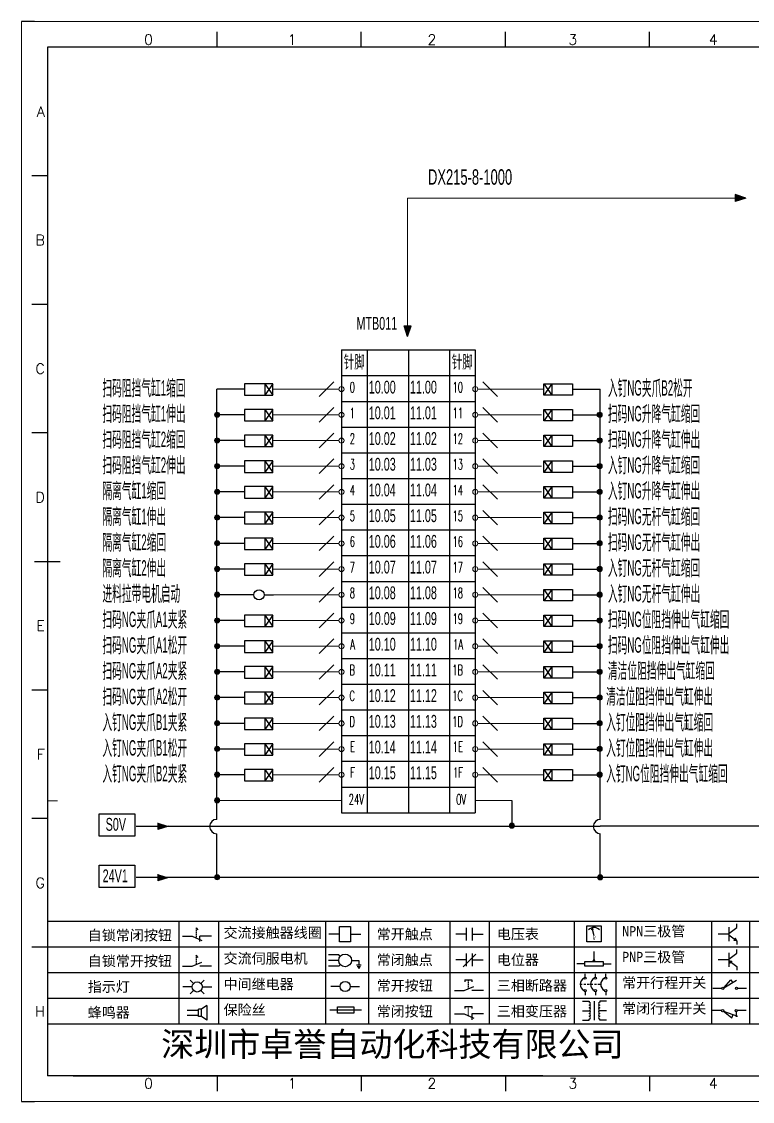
# Model space of a CAD drawing. Header units: millimetres. Extents: x 175 to 4940, y -2082 to 1907.
# Drawn here: x 1693.6 to 1835.7, y 99.8 to 309.8 of the extents above; entities that cross this region are included whole.
import ezdxf
from ezdxf.enums import TextEntityAlignment as Align

# ---------------------------------------------------------------- set-up
doc = ezdxf.new("R2010")
doc.units = ezdxf.units.MM
doc.layers.add('AE_BOR', color=1, linetype='Continuous')
doc.layers.add('Dimension', color=3, linetype='Continuous', lineweight=13)
doc.styles.get("Standard").update_dxf_attribs({"font": ''})
doc.styles.add('WD', font='romans.shx', dxfattribs={"width": 0.8, "bigfont": 'gbcbig.shx'})
doc.styles.add('样式 8', font='arial.ttf', dxfattribs={"width": 0.6, "height": 2.5})
doc.styles.add('汉字', font='')
doc.styles.get('Standard').set_extended_font_data('SimSun')
doc.styles.get('汉字').set_extended_font_data('新宋体')

# ---------------------------------------------------------------- blocks, each defined once
blk = doc.blocks.new('*U4')
at = {"linetype": 'ByBlock'}
for p, q in [((-1909.23, -780.45), (-1909.23, -780.67)), ((-1909.23, -780.45), (-1908.92, -780.84)), ((-1909.23, -780.84), (-1909.23, -781.05)), ((-1911.92, -782.07), (-1910.06, -782.07)), ((-1910.06, -782.07), (-1908.18, -782.88)), ((-1909.23, -781.23), (-1909.23, -781.44)), ((-1909.23, -781.61), (-1909.23, -781.83)), ((-1909.23, -782), (-1909.23, -782.21)), ((-1909.23, -782.38), (-1909.23, -782.43)), ((-1908.52, -783.07), (-1908.52, -782.07)), ((-1906.25, -782.07), (-1908.52, -782.07))]:
    blk.add_line(p, q, dxfattribs=at)
blk = doc.blocks.new('*U6')
at = {"linetype": 'ByBlock'}
for p, q in [((-1908.88, -791.17), (-1909.23, -790.71)), ((-1909.23, -790.71), (-1909.23, -790.92)), ((-1909.23, -791.09), (-1909.23, -791.31)), ((-1909.23, -791.48), (-1909.23, -791.69)), ((-1911.92, -792.89), (-1910.06, -792.89)), ((-1910.06, -792.89), (-1908.18, -792.08)), ((-1909.23, -791.86), (-1909.23, -792.08)), ((-1909.23, -792.25), (-1909.23, -792.47)), ((-1906.25, -792.89), (-1908.52, -792.89))]:
    blk.add_line(p, q, dxfattribs=at)
blk = doc.blocks.new('蜂鸣器')
at = {"linetype": 'ByBlock'}
for p, q in [((-1907.17, -795.53), (-1908.25, -796.26)), ((-1907.17, -795.53), (-1907.17, -798.41)), ((-1908.8, -796.48), (-1911.01, -796.48)), ((-1908.8, -797.46), (-1911.01, -797.46)), ((-1908.25, -796.26), (-1908.8, -796.26)), ((-1908.8, -797.68), (-1908.8, -796.26)), ((-1908.25, -797.68), (-1908.8, -797.68)), ((-1908.25, -797.68), (-1908.25, -796.26)), ((-1907.17, -798.41), (-1908.25, -797.68))]:
    blk.add_line(p, q, dxfattribs=at)
blk = doc.blocks.new('指示灯')
at = {"linetype": 'ByBlock'}
for p, q in [((-1854.25, -776.92), (-1856.06, -776.92)), ((-1854.62, -775.59), (-1853.97, -776.23)), ((-1851.9, -775.59), (-1852.54, -776.23)), ((-1852.26, -776.92), (-1850.45, -776.92)), ((-1854.62, -778.25), (-1853.97, -777.61)), ((-1851.9, -778.25), (-1852.54, -777.61))]:
    blk.add_line(p, q, dxfattribs=at)
blk.add_circle((-1853.26, -776.92), 0.992, dxfattribs=at)
blk = doc.blocks.new('交流接触器线圈')
at = {"linetype": 'ByBlock'}
for p, q in [((-1880.82, -781.77), (-1882.87, -781.77)), ((-1878.72, -781.77), (-1876.67, -781.77))]:
    blk.add_line(p, q, dxfattribs=at)
blk.add_lwpolyline([(-1880.82, -780.28), (-1878.72, -780.28), (-1878.72, -783.26), (-1880.82, -783.26)], close=True, dxfattribs=at)
blk = doc.blocks.new('交流伺服电机')
at = {"linetype": 'ByBlock'}
for p, q in [((-1880.97, -785.75), (-1882.94, -785.75)), ((-1880.97, -786.85), (-1882.94, -786.85)), ((-1880.97, -785.75), (-1880.65, -786.03)), ((-1878.49, -786.85), (-1877.07, -786.85)), ((-1877.07, -786.85), (-1877.07, -787.72)), ((-1880.97, -787.94), (-1882.94, -787.94)), ((-1880.97, -787.94), (-1880.65, -787.67)), ((-1877.54, -787.72), (-1876.59, -787.72)), ((-1877.38, -788.01), (-1876.75, -788.01)), ((-1877.23, -788.29), (-1876.9, -788.29))]:
    blk.add_line(p, q, dxfattribs=at)
blk.add_circle((-1879.73, -786.85), 1.24, dxfattribs=at)
blk = doc.blocks.new('中间继电器')
at = {"linetype": 'ByBlock'}
for p, q in [((-1880.72, -791.92), (-1882.54, -791.92)), ((-1878.74, -791.92), (-1876.92, -791.92))]:
    blk.add_line(p, q, dxfattribs=at)
blk.add_circle((-1879.73, -791.92), 0.992, dxfattribs=at)
blk = doc.blocks.new('保险丝')
at = {"linetype": 'ByBlock'}
blk.add_line((-1882.72, -796.49), (-1876.55, -796.49), dxfattribs=at)
blk.add_lwpolyline([(-1881.2, -795.86), (-1878.06, -795.86), (-1878.06, -797.12), (-1881.2, -797.12)], close=True, dxfattribs=at)
blk = doc.blocks.new('常开按钮')
at = {"linetype": 'ByBlock'}
for p, q in [((-1910.06, -787.73), (-1908.18, -786.93)), ((-1909.9, -785.68), (-1908.56, -785.68)), ((-1909.9, -785.68), (-1909.9, -786.07)), ((-1909.23, -785.68), (-1909.23, -785.89)), ((-1909.23, -786.06), (-1909.23, -786.28)), ((-1909.23, -786.45), (-1909.23, -786.67)), ((-1909.23, -786.84), (-1909.23, -787.05)), ((-1909.23, -787.22), (-1909.23, -787.38)), ((-1908.56, -785.68), (-1908.56, -786.07)), ((-1911.92, -787.73), (-1910.06, -787.73)), ((-1906.25, -787.73), (-1908.52, -787.73))]:
    blk.add_line(p, q, dxfattribs=at)
blk = doc.blocks.new('常开触点')
at = {"linetype": 'ByBlock'}
for p, q in [((-1853.82, -782.99), (-1853.82, -780.56)), ((-1852.6, -782.99), (-1852.6, -780.56)), ((-1853.82, -781.77), (-1855.88, -781.77)), ((-1852.6, -781.77), (-1850.55, -781.77))]:
    blk.add_line(p, q, dxfattribs=at)
blk = doc.blocks.new('常闭触点')
at = {"linetype": 'ByBlock'}
for p, q in [((-1853.82, -786.77), (-1855.88, -786.77)), ((-1852.01, -785.66), (-1854.43, -788.1)), ((-1853.82, -787.99), (-1853.82, -785.56)), ((-1852.6, -787.99), (-1852.6, -785.56)), ((-1852.6, -786.77), (-1850.55, -786.77))]:
    blk.add_line(p, q, dxfattribs=at)
blk = doc.blocks.new('常闭按钮')
at = {"linetype": 'ByBlock'}
for p, q in [((-1854.11, -790.83), (-1852.77, -790.83)), ((-1854.11, -790.83), (-1854.11, -791.22)), ((-1853.44, -790.83), (-1853.44, -791.04)), ((-1853.44, -791.21), (-1853.44, -791.43)), ((-1853.44, -791.6), (-1853.44, -791.82)), ((-1852.77, -790.83), (-1852.77, -791.22)), ((-1856.13, -792.28), (-1854.28, -792.28)), ((-1854.28, -792.28), (-1852.4, -793.09)), ((-1853.44, -791.99), (-1853.44, -792.2)), ((-1853.44, -792.37), (-1853.44, -792.53)), ((-1850.47, -792.28), (-1852.73, -792.28)), ((-1852.73, -792.28), (-1852.73, -793.43))]:
    blk.add_line(p, q, dxfattribs=at)
blk = doc.blocks.new('电压表')
at = {"linetype": 'ByBlock'}
for p, q in [((-1814.84, -780.75), (-1814.91, -781.13)), ((-1814.6, -781.05), (-1814.91, -781.13)), ((-1814.84, -780.75), (-1814.46, -782.26)), ((-1814.84, -780.75), (-1814.6, -781.05))]:
    blk.add_line(p, q, dxfattribs=at)
blk.add_lwpolyline([(-1815.84, -780.34), (-1813.07, -780.34), (-1813.07, -783.49), (-1815.84, -783.49)], close=True, dxfattribs=at)
blk.add_arc((-1814.46, -782.26), 1.56, 46.8313, 133.1687, dxfattribs=at)
at = {"linetype": 'ByBlock', "insert": (-1814.7, -782.39), "char_height": 0.75, "width": 0.6768, "attachment_point": 1}
blk.add_mtext('V', dxfattribs=at)
blk = doc.blocks.new('电位器')
at = {"linetype": 'ByBlock'}
for p, q in [((-1814.45, -787.3), (-1814.45, -785.39)), ((-1814.45, -787.3), (-1814.62, -786.96)), ((-1814.62, -786.96), (-1814.27, -786.96)), ((-1814.45, -787.3), (-1814.27, -786.96)), ((-1816.21, -787.75), (-1817.79, -787.75)), ((-1812.68, -787.75), (-1811.1, -787.75))]:
    blk.add_line(p, q, dxfattribs=at)
blk.add_lwpolyline([(-1816.21, -787.3), (-1812.68, -787.3), (-1812.68, -788.2), (-1816.21, -788.2)], close=True, dxfattribs=at)
blk = doc.blocks.new('三相断路器')
at = {"linetype": 'ByBlock'}
for p, q in [((-1816.17, -790.33), (-1816.17, -789.7)), ((-1814.17, -790.33), (-1814.17, -789.7)), ((-1812.18, -790.33), (-1812.18, -789.7)), ((-1817.14, -791.74), (-1816.72, -791.74)), ((-1816.45, -791.74), (-1816.03, -791.74)), ((-1816.17, -793.19), (-1816.17, -793.83)), ((-1815.76, -791.74), (-1815.34, -791.74)), ((-1815.07, -791.74), (-1814.65, -791.74)), ((-1814.38, -791.74), (-1813.96, -791.74)), ((-1814.17, -793.19), (-1814.17, -793.83)), ((-1813.69, -791.74), (-1813.27, -791.74)), ((-1812.18, -793.19), (-1812.18, -793.83))]:
    blk.add_line(p, q, dxfattribs=at)
for centre in [(-1816.17, -790.55), (-1814.17, -790.55), (-1812.18, -790.55), (-1816.17, -792.98), (-1814.17, -792.98), (-1812.18, -792.98)]:
    blk.add_circle(centre, 0.219, dxfattribs=at)
for centre in [(-1815.81, -791.74), (-1813.82, -791.74), (-1811.83, -791.74)]:
    blk.add_arc(centre, 1.32, 115.5791, 244.4209, dxfattribs=at)
blk = doc.blocks.new('三相变压器')
at = {"linetype": 'ByBlock'}
for p, q in [((-1816.69, -795.03), (-1815.37, -795.03)), ((-1815.37, -795.03), (-1815.37, -795.24)), ((-1814.34, -798.7), (-1814.34, -795.04)), ((-1812, -795.03), (-1813.32, -795.03)), ((-1813.32, -795.03), (-1813.32, -795.24)), ((-1816.69, -796.87), (-1815.37, -796.87)), ((-1812, -796.87), (-1813.32, -796.87)), ((-1816.69, -798.71), (-1815.37, -798.71)), ((-1815.37, -798.71), (-1815.37, -798.5)), ((-1813.32, -798.71), (-1813.32, -798.5)), ((-1812, -798.71), (-1813.32, -798.71))]:
    blk.add_line(p, q, dxfattribs=at)
for centre, start, end in [((-1815.37, -795.51), 270, 90), ((-1815.37, -796.06), 270, 90), ((-1813.32, -795.51), 90, 270), ((-1813.32, -796.06), 90, 270), ((-1815.37, -796.6), 270, 90), ((-1815.37, -797.14), 270, 90), ((-1815.37, -797.68), 270, 90), ((-1815.37, -798.23), 270, 90), ((-1813.32, -796.6), 90, 270), ((-1813.32, -797.14), 90, 270), ((-1813.32, -797.68), 90, 270), ((-1813.32, -798.23), 90, 270)]:
    blk.add_arc(centre, 0.271, start, end, dxfattribs=at)
blk = doc.blocks.new('NPN三极管')
at = {"linetype": 'ByBlock'}
for p, q in [((-1785.73, -780.61), (-1785.73, -783.32)), ((-1785.73, -781.82), (-1784.15, -780.66)), ((-1784.15, -780.66), (-1784.15, -779.98)), ((-1785.73, -781.97), (-1787.81, -781.97)), ((-1785.73, -782.11), (-1784.15, -783.27)), ((-1784.41, -782.73), (-1784.74, -783.18)), ((-1784.15, -783.27), (-1784.74, -783.18)), ((-1784.15, -783.27), (-1784.41, -782.73)), ((-1784.15, -783.27), (-1784.15, -783.96))]:
    blk.add_line(p, q, dxfattribs=at)
blk = doc.blocks.new('PNP三极管')
at = {"linetype": 'ByBlock'}
for p, q in [((-1784.9, -785.38), (-1784.9, -788.09)), ((-1783.32, -785.43), (-1783.32, -784.75)), ((-1784.9, -786.74), (-1786.98, -786.74)), ((-1784.9, -786.59), (-1783.32, -785.43)), ((-1784.9, -786.88), (-1783.32, -788.04)), ((-1784.9, -786.88), (-1784.31, -786.97)), ((-1784.9, -786.88), (-1784.64, -787.42)), ((-1784.31, -786.97), (-1784.64, -787.42)), ((-1783.32, -788.04), (-1783.32, -788.73))]:
    blk.add_line(p, q, dxfattribs=at)
blk = doc.blocks.new('常开行程开关')
at = {"linetype": 'ByBlock'}
for p, q in [((-1785.89, -792.17), (-1784.52, -790.62)), ((-1785.89, -792.17), (-1783.43, -790.72)), ((-1784.52, -790.62), (-1784.19, -791.17)), ((-1786.29, -792.3), (-1788.01, -792.3)), ((-1781.48, -792.3), (-1783.21, -792.3))]:
    blk.add_line(p, q, dxfattribs=at)
for centre in [(-1786.07, -792.3), (-1783.42, -792.3)]:
    blk.add_circle(centre, 0.219, dxfattribs=at)
blk = doc.blocks.new('常闭行程开关')
at = {"linetype": 'ByBlock'}
for p, q in [((-1786.34, -796.62), (-1788.07, -796.62)), ((-1785.93, -796.72), (-1783.25, -797.7)), ((-1785.93, -796.72), (-1784.3, -798)), ((-1784.3, -798), (-1784.08, -797.4)), ((-1783.48, -796.84), (-1783.48, -797.85)), ((-1781.54, -796.62), (-1783.26, -796.62))]:
    blk.add_line(p, q, dxfattribs=at)
for centre in [(-1786.12, -796.62), (-1783.48, -796.62)]:
    blk.add_circle(centre, 0.219, dxfattribs=at)

msp = doc.modelspace()

# ---------------------------------------------------------------- hatches: boundary and pattern name
for points in [[(1834.379, 275.44), (1832.31, 274.777), (1832.31, 276.103)], [(1768.673, 248.506), (1768.009, 250.576), (1769.336, 250.576)], [(1722.195, 153.294), (1720.126, 152.631), (1720.126, 153.957)], [(1722.195, 143.294), (1720.126, 142.631), (1720.126, 143.957)]]:
    msp.add_hatch(color=256).paths.add_polyline_path(points)
at = {"lineweight": -2}
for points in [[(1732.134, 233.3, 1), (1731.134, 233.3, 1)], [(1806.501, 233.3, 1), (1805.501, 233.3, 1)], [(1732.134, 228.3, 1), (1731.134, 228.3, 1)], [(1806.501, 228.3, 1), (1805.501, 228.3, 1)], [(1732.134, 223.3, 1), (1731.134, 223.3, 1)], [(1806.501, 223.3, 1), (1805.501, 223.3, 1)], [(1732.134, 218.3, 1), (1731.134, 218.3, 1)], [(1806.501, 218.3, 1), (1805.501, 218.3, 1)], [(1732.134, 213.3, 1), (1731.134, 213.3, 1)], [(1806.501, 213.3, 1), (1805.501, 213.3, 1)], [(1732.134, 208.3, 1), (1731.134, 208.3, 1)], [(1806.501, 208.3, 1), (1805.501, 208.3, 1)], [(1732.134, 203.3, 1), (1731.134, 203.3, 1)], [(1806.501, 203.3, 1), (1805.501, 203.3, 1)], [(1732.134, 198.3, 1), (1731.134, 198.3, 1)], [(1806.501, 198.3, 1), (1805.501, 198.3, 1)], [(1732.134, 193.3, 1), (1731.134, 193.3, 1)], [(1806.501, 193.3, 1), (1805.501, 193.3, 1)], [(1732.134, 188.3, 1), (1731.134, 188.3, 1)], [(1806.501, 188.3, 1), (1805.501, 188.3, 1)], [(1732.134, 183.3, 1), (1731.134, 183.3, 1)], [(1806.501, 183.3, 1), (1805.501, 183.3, 1)], [(1732.134, 178.3, 1), (1731.134, 178.3, 1)], [(1806.501, 178.3, 1), (1805.501, 178.3, 1)], [(1732.134, 173.3, 1), (1731.134, 173.3, 1)], [(1806.501, 173.3, 1), (1805.501, 173.3, 1)], [(1732.134, 168.3, 1), (1731.134, 168.3, 1)], [(1806.501, 168.3, 1), (1805.501, 168.3, 1)], [(1732.134, 163.3, 1), (1731.134, 163.3, 1)], [(1806.501, 163.3, 1), (1805.501, 163.3, 1)], [(1732.134, 158.3, 1), (1731.134, 158.3, 1)], [(1789.45, 153.378, 1), (1788.45, 153.378, 1)], [(1732.133, 143.355, 1), (1731.133, 143.355, 1)], [(1806.616, 143.328, 1), (1805.616, 143.328, 1)]]:
    msp.add_hatch(color=256, dxfattribs=at).paths.add_polyline_path(points)

# ---------------------------------------------------------------- linework, layer by layer
for p, q in [((1985.642, 304.754), (1698.642, 304.754)), ((1698.642, 304.754), (1698.642, 104.754)), ((1834.379, 275.44), (1832.31, 276.103)), ((1834.379, 275.44), (1832.31, 274.777)), ((1768.673, 248.506), (1768.009, 250.576)), ((1768.673, 248.506), (1769.336, 250.576)), ((1755.816, 245.896), (1781.816, 245.896)), ((1755.816, 245.896), (1755.816, 155.896)), ((1760.816, 245.896), (1760.816, 155.896)), ((1768.816, 245.896), (1768.816, 155.896)), ((1776.816, 245.896), (1776.816, 155.896)), ((1781.816, 245.896), (1781.816, 155.896)), ((1755.816, 240.896), (1781.816, 240.896)), ((1736.946, 238.279), (1731.564, 238.279)), ((1800.69, 238.279), (1806.072, 238.279)), ((1755.816, 235.896), (1781.816, 235.896)), ((1736.946, 233.279), (1731.564, 233.279)), ((1800.69, 233.279), (1806.072, 233.279)), ((1755.816, 230.896), (1781.816, 230.896)), ((1736.946, 228.279), (1731.564, 228.279)), ((1800.69, 228.279), (1806.072, 228.279)), ((1755.816, 225.896), (1781.816, 225.896)), ((1736.946, 223.279), (1731.564, 223.279)), ((1800.69, 223.279), (1806.072, 223.279)), ((1755.816, 220.896), (1781.816, 220.896)), ((1736.946, 218.279), (1731.564, 218.279)), ((1800.69, 218.279), (1806.072, 218.279)), ((1755.816, 215.896), (1781.816, 215.896)), ((1736.946, 213.279), (1731.564, 213.279)), ((1800.69, 213.279), (1806.072, 213.279)), ((1755.816, 210.896), (1781.816, 210.896)), ((1736.946, 208.279), (1731.564, 208.279)), ((1800.69, 208.279), (1806.072, 208.279)), ((1755.816, 205.896), (1781.816, 205.896)), ((1736.946, 203.279), (1731.564, 203.279)), ((1800.69, 203.279), (1806.072, 203.279)), ((1755.816, 200.896), (1781.816, 200.896)), ((1736.946, 198.279), (1731.564, 198.279)), ((1800.69, 198.279), (1806.072, 198.279)), ((1755.816, 195.896), (1781.816, 195.896)), ((1736.946, 193.279), (1731.564, 193.279)), ((1800.69, 193.279), (1806.072, 193.279)), ((1755.816, 190.896), (1781.816, 190.896)), ((1736.946, 188.279), (1731.564, 188.279)), ((1800.69, 188.279), (1806.072, 188.279)), ((1755.816, 185.896), (1781.816, 185.896)), ((1736.946, 183.279), (1731.564, 183.279)), ((1800.69, 183.279), (1806.072, 183.279)), ((1755.816, 180.896), (1781.816, 180.896)), ((1736.946, 178.279), (1731.564, 178.279)), ((1800.69, 178.279), (1806.072, 178.279)), ((1755.816, 175.896), (1781.816, 175.896)), ((1736.946, 173.279), (1731.564, 173.279)), ((1800.69, 173.279), (1806.072, 173.279)), ((1755.816, 170.896), (1781.816, 170.896)), ((1736.946, 168.279), (1731.564, 168.279)), ((1800.69, 168.279), (1806.072, 168.279)), ((1755.816, 165.896), (1781.816, 165.896)), ((1736.946, 163.279), (1731.564, 163.279)), ((1800.69, 163.279), (1806.072, 163.279)), ((1755.816, 160.896), (1781.816, 160.896)), ((1788.952, 158.283), (1788.952, 153.283)), ((1755.816, 155.896), (1781.816, 155.896)), ((1715.877, 153.283), (1806.07, 153.283)), ((1722.195, 153.294), (1720.126, 152.631)), ((1937.972, 153.283), (1806.07, 153.283)), ((1955.089, 143.283), (1715.892, 143.283)), ((1722.195, 143.294), (1720.126, 142.631)), ((1703.672, 104.754), (1983.172, 104.754)), ((1824.439, 104.754), (1884.389, 104.754))]:
    msp.add_line(p, q)
at = {"lineweight": 0}
for p, q in [((1834.379, 275.44), (1768.673, 275.44)), ((1768.673, 248.506), (1768.673, 275.44)), ((1832.31, 276.103), (1832.31, 274.777)), ((1769.336, 250.576), (1768.009, 250.576)), ((1742.496, 238.279), (1755.318, 238.279)), ((1795.139, 238.279), (1782.318, 238.279)), ((1742.496, 233.279), (1755.318, 233.279)), ((1794.7, 233.279), (1782.318, 233.279)), ((1742.496, 228.279), (1755.318, 228.279)), ((1794.7, 228.279), (1782.318, 228.279)), ((1742.496, 223.279), (1755.318, 223.279)), ((1794.7, 223.279), (1782.318, 223.279)), ((1742.496, 218.279), (1755.318, 218.279)), ((1794.7, 218.279), (1782.318, 218.279)), ((1742.496, 213.279), (1755.318, 213.279)), ((1794.7, 213.279), (1782.318, 213.279)), ((1742.496, 208.279), (1755.318, 208.279)), ((1795.139, 208.279), (1782.318, 208.279)), ((1742.496, 203.279), (1755.318, 203.279)), ((1795.139, 203.279), (1782.318, 203.279)), ((1742.496, 198.279), (1755.318, 198.279)), ((1795.139, 198.279), (1782.318, 198.279)), ((1742.496, 193.279), (1755.318, 193.279)), ((1795.139, 193.279), (1782.318, 193.279)), ((1742.496, 188.279), (1755.318, 188.279)), ((1795.139, 188.279), (1782.318, 188.279)), ((1742.496, 183.279), (1755.318, 183.279)), ((1795.139, 183.279), (1782.318, 183.279)), ((1742.496, 178.279), (1755.318, 178.279)), ((1795.139, 178.279), (1782.318, 178.279)), ((1742.496, 173.279), (1755.318, 173.279)), ((1795.139, 173.279), (1782.318, 173.279)), ((1742.496, 168.279), (1755.318, 168.279)), ((1795.139, 168.279), (1782.318, 168.279)), ((1742.496, 163.279), (1755.318, 163.279)), ((1795.139, 163.279), (1782.318, 163.279)), ((1731.564, 158.283), (1755.816, 158.283)), ((1788.952, 158.283), (1781.814, 158.283)), ((1720.126, 153.957), (1720.126, 152.631)), ((1720.126, 143.957), (1720.126, 142.631))]:
    msp.add_line(p, q, dxfattribs=at)
at = {"color": 0, "lineweight": -2}
for p, q in [((1731.564, 154.609), (1731.564, 238.279)), ((1806.072, 154.606), (1806.072, 238.279)), ((1731.564, 143.283), (1731.564, 151.821)), ((1806.072, 143.283), (1806.072, 151.823)), ((1724.221, 134.754), (1724.221, 114.754)), ((1731.898, 134.754), (1731.898, 114.754)), ((1752.688, 134.754), (1752.688, 114.754)), ((1761.041, 134.754), (1761.041, 114.754)), ((1776.896, 134.754), (1776.896, 114.754)), ((1784.545, 134.754), (1784.545, 114.754)), ((1801.037, 134.754), (1801.037, 114.754)), ((1809.139, 134.754), (1809.139, 114.754)), ((1827.758, 134.754), (1827.758, 114.754)), ((1835.117, 134.754), (1835.117, 114.754))]:
    msp.add_line(p, q, dxfattribs=at)
at = {"linetype": 'ByBlock'}
for p, q in [((1742.496, 239.316), (1740.94, 237.088)), ((1740.94, 239.316), (1742.496, 237.088)), ((1740.94, 239.316), (1740.94, 237.088)), ((1795.139, 239.316), (1796.695, 237.088)), ((1796.695, 239.316), (1795.139, 237.088)), ((1796.695, 239.316), (1796.695, 237.088)), ((1742.496, 234.316), (1740.94, 232.088)), ((1740.94, 234.316), (1742.496, 232.088)), ((1740.94, 234.316), (1740.94, 232.088)), ((1795.139, 234.316), (1796.695, 232.088)), ((1796.695, 234.316), (1795.139, 232.088)), ((1796.695, 234.316), (1796.695, 232.088)), ((1742.496, 229.316), (1740.94, 227.088)), ((1740.94, 229.316), (1742.496, 227.088)), ((1740.94, 229.316), (1740.94, 227.088)), ((1795.139, 229.316), (1796.695, 227.088)), ((1796.695, 229.316), (1795.139, 227.088)), ((1796.695, 229.316), (1796.695, 227.088)), ((1742.496, 224.316), (1740.94, 222.088)), ((1740.94, 224.316), (1742.496, 222.088)), ((1740.94, 224.316), (1740.94, 222.088)), ((1795.139, 224.316), (1796.695, 222.088)), ((1796.695, 224.316), (1795.139, 222.088)), ((1796.695, 224.316), (1796.695, 222.088)), ((1742.496, 219.316), (1740.94, 217.088)), ((1740.94, 219.316), (1742.496, 217.088)), ((1740.94, 219.316), (1740.94, 217.088)), ((1795.139, 219.316), (1796.695, 217.088)), ((1796.695, 219.316), (1795.139, 217.088)), ((1796.695, 219.316), (1796.695, 217.088)), ((1742.496, 214.316), (1740.94, 212.088)), ((1740.94, 214.316), (1742.496, 212.088)), ((1740.94, 214.316), (1740.94, 212.088)), ((1795.139, 214.316), (1796.695, 212.088)), ((1796.695, 214.316), (1795.139, 212.088)), ((1796.695, 214.316), (1796.695, 212.088)), ((1742.496, 209.316), (1740.94, 207.088)), ((1740.94, 209.316), (1742.496, 207.088)), ((1740.94, 209.316), (1740.94, 207.088)), ((1795.139, 209.316), (1796.695, 207.088)), ((1796.695, 209.316), (1795.139, 207.088)), ((1796.695, 209.316), (1796.695, 207.088)), ((1742.496, 204.316), (1740.94, 202.088)), ((1740.94, 204.316), (1742.496, 202.088)), ((1740.94, 204.316), (1740.94, 202.088)), ((1795.139, 204.316), (1796.695, 202.088)), ((1796.695, 204.316), (1795.139, 202.088)), ((1796.695, 204.316), (1796.695, 202.088)), ((1795.139, 199.316), (1796.695, 197.088)), ((1796.695, 199.316), (1795.139, 197.088)), ((1796.695, 199.316), (1796.695, 197.088)), ((1742.496, 194.316), (1740.94, 192.088)), ((1740.94, 194.316), (1742.496, 192.088)), ((1740.94, 194.316), (1740.94, 192.088)), ((1795.139, 194.316), (1796.695, 192.088)), ((1796.695, 194.316), (1795.139, 192.088)), ((1796.695, 194.316), (1796.695, 192.088)), ((1742.496, 189.316), (1740.94, 187.088)), ((1740.94, 189.316), (1742.496, 187.088)), ((1740.94, 189.316), (1740.94, 187.088)), ((1795.139, 189.316), (1796.695, 187.088)), ((1796.695, 189.316), (1795.139, 187.088)), ((1796.695, 189.316), (1796.695, 187.088)), ((1742.496, 184.316), (1740.94, 182.088)), ((1740.94, 184.316), (1742.496, 182.088)), ((1740.94, 184.316), (1740.94, 182.088)), ((1795.139, 184.316), (1796.695, 182.088)), ((1796.695, 184.316), (1795.139, 182.088)), ((1796.695, 184.316), (1796.695, 182.088)), ((1742.496, 179.316), (1740.94, 177.088)), ((1740.94, 179.316), (1742.496, 177.088)), ((1740.94, 179.316), (1740.94, 177.088)), ((1795.139, 179.316), (1796.695, 177.088)), ((1796.695, 179.316), (1795.139, 177.088)), ((1796.695, 179.316), (1796.695, 177.088)), ((1742.496, 174.316), (1740.94, 172.088)), ((1740.94, 174.316), (1742.496, 172.088)), ((1740.94, 174.316), (1740.94, 172.088)), ((1795.139, 174.316), (1796.695, 172.088)), ((1796.695, 174.316), (1795.139, 172.088)), ((1796.695, 174.316), (1796.695, 172.088)), ((1742.496, 169.316), (1740.94, 167.088)), ((1740.94, 169.316), (1742.496, 167.088)), ((1740.94, 169.316), (1740.94, 167.088)), ((1795.139, 169.316), (1796.695, 167.088)), ((1796.695, 169.316), (1795.139, 167.088)), ((1796.695, 169.316), (1796.695, 167.088)), ((1742.496, 164.316), (1740.94, 162.088)), ((1740.94, 164.316), (1742.496, 162.088)), ((1740.94, 164.316), (1740.94, 162.088)), ((1795.139, 164.316), (1796.695, 162.088)), ((1796.695, 164.316), (1795.139, 162.088)), ((1796.695, 164.316), (1796.695, 162.088)), ((1985.642, 134.754), (1698.642, 134.754)), ((1985.642, 129.754), (1698.642, 129.754)), ((1985.642, 124.754), (1698.642, 124.754)), ((1985.642, 119.754), (1698.642, 119.754)), ((1985.642, 114.754), (1698.642, 114.754))]:
    msp.add_line(p, q, dxfattribs=at)
at = {"lineweight": 9, "ltscale": 0.1}
for p, q in [((1698.642, 158.183), (1700.641, 158.183)), ((1794.977, 104.754), (1824.439, 104.754)), ((1823.081, 104.754), (1823.081, 104.754)), ((1823.081, 104.754), (1823.081, 104.754)), ((1823.081, 104.754), (1823.081, 104.754)), ((1823.081, 104.754), (1823.081, 104.754))]:
    msp.add_line(p, q, dxfattribs=at)
at = {"color": 0, "ltscale": 2}
msp.add_line((1794.977, 104.754), (1698.642, 104.754), dxfattribs=at)
at = {"linetype": 'ByBlock'}
for points in [[(1742.496, 239.316), (1736.946, 239.316), (1736.946, 237.088), (1742.496, 237.088)], [(1795.139, 239.316), (1800.69, 239.316), (1800.69, 237.088), (1795.139, 237.088)], [(1742.496, 234.316), (1736.946, 234.316), (1736.946, 232.088), (1742.496, 232.088)], [(1795.139, 234.316), (1800.69, 234.316), (1800.69, 232.088), (1795.139, 232.088)], [(1742.496, 229.316), (1736.946, 229.316), (1736.946, 227.088), (1742.496, 227.088)], [(1795.139, 229.316), (1800.69, 229.316), (1800.69, 227.088), (1795.139, 227.088)], [(1742.496, 224.316), (1736.946, 224.316), (1736.946, 222.088), (1742.496, 222.088)], [(1795.139, 224.316), (1800.69, 224.316), (1800.69, 222.088), (1795.139, 222.088)], [(1742.496, 219.316), (1736.946, 219.316), (1736.946, 217.088), (1742.496, 217.088)], [(1795.139, 219.316), (1800.69, 219.316), (1800.69, 217.088), (1795.139, 217.088)], [(1742.496, 214.316), (1736.946, 214.316), (1736.946, 212.088), (1742.496, 212.088)], [(1795.139, 214.316), (1800.69, 214.316), (1800.69, 212.088), (1795.139, 212.088)], [(1742.496, 209.316), (1736.946, 209.316), (1736.946, 207.088), (1742.496, 207.088)], [(1795.139, 209.316), (1800.69, 209.316), (1800.69, 207.088), (1795.139, 207.088)], [(1742.496, 204.316), (1736.946, 204.316), (1736.946, 202.088), (1742.496, 202.088)], [(1795.139, 204.316), (1800.69, 204.316), (1800.69, 202.088), (1795.139, 202.088)], [(1795.139, 199.316), (1800.69, 199.316), (1800.69, 197.088), (1795.139, 197.088)], [(1742.496, 194.316), (1736.946, 194.316), (1736.946, 192.088), (1742.496, 192.088)], [(1795.139, 194.316), (1800.69, 194.316), (1800.69, 192.088), (1795.139, 192.088)], [(1742.496, 189.316), (1736.946, 189.316), (1736.946, 187.088), (1742.496, 187.088)], [(1795.139, 189.316), (1800.69, 189.316), (1800.69, 187.088), (1795.139, 187.088)], [(1742.496, 184.316), (1736.946, 184.316), (1736.946, 182.088), (1742.496, 182.088)], [(1795.139, 184.316), (1800.69, 184.316), (1800.69, 182.088), (1795.139, 182.088)], [(1742.496, 179.316), (1736.946, 179.316), (1736.946, 177.088), (1742.496, 177.088)], [(1795.139, 179.316), (1800.69, 179.316), (1800.69, 177.088), (1795.139, 177.088)], [(1742.496, 174.316), (1736.946, 174.316), (1736.946, 172.088), (1742.496, 172.088)], [(1795.139, 174.316), (1800.69, 174.316), (1800.69, 172.088), (1795.139, 172.088)], [(1742.496, 169.316), (1736.946, 169.316), (1736.946, 167.088), (1742.496, 167.088)], [(1795.139, 169.316), (1800.69, 169.316), (1800.69, 167.088), (1795.139, 167.088)], [(1742.496, 164.316), (1736.946, 164.316), (1736.946, 162.088), (1742.496, 162.088)], [(1795.139, 164.316), (1800.69, 164.316), (1800.69, 162.088), (1795.139, 162.088)]]:
    msp.add_lwpolyline(points, close=True, dxfattribs=at)
at = {"color": 1, "lineweight": -3}
for points in [[(1708.723, 155.694), (1715.664, 155.694), (1715.664, 151.342), (1708.723, 151.342)], [(1708.723, 145.694), (1715.664, 145.694), (1715.664, 141.342), (1708.723, 141.342)]]:
    msp.add_lwpolyline(points, close=True, dxfattribs=at)
at = {"lineweight": 0}
for centre in [(1755.816, 238.279), (1781.816, 238.279), (1731.634, 233.3), (1755.816, 233.279), (1781.816, 233.279), (1806.001, 233.3), (1731.634, 228.3), (1755.816, 228.279), (1781.816, 228.279), (1806.001, 228.3), (1731.634, 223.3), (1755.816, 223.279), (1781.816, 223.279), (1806.001, 223.3), (1731.634, 218.3), (1755.816, 218.279), (1781.816, 218.279), (1806.001, 218.3), (1731.634, 213.3), (1755.816, 213.279), (1781.816, 213.279), (1806.001, 213.3), (1731.634, 208.3), (1755.816, 208.279), (1781.816, 208.279), (1806.001, 208.3), (1731.634, 203.3), (1755.816, 203.279), (1781.816, 203.279), (1806.001, 203.3), (1731.634, 198.3), (1755.816, 198.279), (1781.816, 198.279), (1806.001, 198.3), (1731.634, 193.3), (1755.816, 193.279), (1781.816, 193.279), (1806.001, 193.3), (1731.634, 188.3), (1755.816, 188.279), (1781.816, 188.279), (1806.001, 188.3), (1731.634, 183.3), (1755.816, 183.279), (1781.816, 183.279), (1806.001, 183.3), (1731.634, 178.3), (1755.816, 178.279), (1781.816, 178.279), (1806.001, 178.3), (1731.634, 173.3), (1755.816, 173.279), (1781.816, 173.279), (1806.001, 173.3), (1731.634, 168.3), (1755.816, 168.279), (1781.816, 168.279), (1806.001, 168.3), (1731.634, 163.3), (1806.001, 163.3), (1755.816, 163.279), (1781.816, 163.279), (1731.634, 158.3), (1788.95, 153.378), (1731.633, 143.355), (1806.116, 143.328)]:
    msp.add_circle(centre, 0.5, dxfattribs=at)
at = {"color": 0, "ltscale": 2}
for centre in [(1731.569, 153.215), (1806.161, 153.215)]:
    msp.add_arc(centre, 1.394, 90.1761, 269.8239, dxfattribs=at)
at = {"layer": 'AE_BOR', "lineweight": 30}
for p, q in [((1696.172, 309.754), (1693.639, 309.754)), ((1693.639, 99.754), (1696.172, 99.754))]:
    msp.add_line(p, q, dxfattribs=at)
at = {"layer": 'AE_BOR', "color": 1, "lineweight": 15}
for p, q in [((1693.639, 309.754), (1990.639, 309.754)), ((1693.639, 99.754), (1693.639, 309.754)), ((1990.639, 99.754), (1693.639, 99.754))]:
    msp.add_line(p, q, dxfattribs=at)
at = {"layer": 'AE_BOR'}
for p, q in [((1731.672, 304.754), (1731.672, 307.754)), ((1759.672, 304.754), (1759.672, 307.754)), ((1787.672, 304.754), (1787.672, 307.754)), ((1815.672, 304.754), (1815.672, 307.754)), ((1698.642, 279.754), (1695.642, 279.754)), ((1698.642, 254.754), (1695.642, 254.754)), ((1698.642, 229.754), (1695.642, 229.754)), ((1698.642, 179.754), (1695.642, 179.754)), ((1698.642, 154.754), (1695.642, 154.754)), ((1698.642, 129.754), (1695.642, 129.754)), ((1731.672, 104.754), (1731.672, 101.754)), ((1759.672, 104.754), (1759.672, 101.754)), ((1787.672, 104.754), (1787.672, 101.754)), ((1815.672, 104.754), (1815.672, 101.754))]:
    msp.add_line(p, q, dxfattribs=at)
at = {"layer": 'AE_BOR', "color": 2, "lineweight": 30}
msp.add_line((1696.142, 204.754), (1701.142, 204.754), dxfattribs=at)
at = {"layer": 'Dimension', "lineweight": 0}
for p, q in [((1751.498, 236.861), (1754.326, 239.689)), ((1751.498, 236.861), (1754.326, 239.689)), ((1786.137, 236.861), (1783.309, 239.689)), ((1786.137, 236.861), (1783.309, 239.689)), ((1751.498, 231.861), (1754.326, 234.689)), ((1786.137, 231.861), (1783.309, 234.689)), ((1751.498, 226.861), (1754.326, 229.689)), ((1786.137, 226.861), (1783.309, 229.689)), ((1751.498, 221.861), (1754.326, 224.689)), ((1786.137, 221.861), (1783.309, 224.689)), ((1751.498, 216.861), (1754.326, 219.689)), ((1786.137, 216.861), (1783.309, 219.689)), ((1751.498, 211.861), (1754.326, 214.689)), ((1786.137, 211.861), (1783.309, 214.689)), ((1751.498, 206.861), (1754.326, 209.689)), ((1786.137, 206.861), (1783.309, 209.689)), ((1751.498, 201.861), (1754.326, 204.689)), ((1786.137, 201.861), (1783.309, 204.689)), ((1751.498, 196.861), (1754.326, 199.689)), ((1786.137, 196.861), (1783.309, 199.689)), ((1751.498, 191.861), (1754.326, 194.689)), ((1786.137, 191.861), (1783.309, 194.689)), ((1751.498, 186.861), (1754.326, 189.689)), ((1786.137, 186.861), (1783.309, 189.689)), ((1751.498, 181.861), (1754.326, 184.689)), ((1786.137, 181.861), (1783.309, 184.689)), ((1751.498, 176.861), (1754.326, 179.689)), ((1786.137, 176.861), (1783.309, 179.689)), ((1751.498, 171.861), (1754.326, 174.689)), ((1786.137, 171.861), (1783.309, 174.689)), ((1751.498, 166.861), (1754.326, 169.689)), ((1786.137, 166.861), (1783.309, 169.689)), ((1751.498, 161.861), (1754.326, 164.689)), ((1786.137, 161.861), (1783.309, 164.689))]:
    msp.add_line(p, q, dxfattribs=at)

# ---------------------------------------------------------------- block references
at = {"linetype": 'ByBlock'}
for name, p in [('中间继电器', (3619.513, 990.196)), ('*U4', (3636.83, 913.931)), ('交流接触器线圈', (3636.255, 914.023)), ('常开触点', (3633.909, 914.051)), ('电压表', (3619.348, 914.27)), ('NPN三极管', (3616.836, 914.257)), ('*U6', (3636.83, 918.931)), ('交流伺服电机', (3636.255, 914.023)), ('常闭触点', (3633.909, 914.051)), ('电位器', (3619.348, 914.27)), ('PNP三极管', (3616.011, 914.028)), ('三相断路器', (3619.348, 914.27)), ('指示灯', (3581.045, 898.931)), ('中间继电器', (3636.255, 914.023)), ('常开按钮', (3689.695, 909.051)), ('常开行程开关', (3616.011, 914.028)), ('蜂鸣器', (3636.83, 913.931)), ('保险丝', (3636.255, 914.023)), ('常闭按钮', (3633.909, 909.051)), ('三相变压器', (3619.348, 914.27)), ('常闭行程开关', (3616.011, 914.028))]:
    msp.add_blockref(name, p, dxfattribs=at)

# ---------------------------------------------------------------- texts
at = {"lineweight": 0, "style": 'WD', "width": 0.6}
for s, p in [('0', (1758.444, 237.629)), ('10', (1779.444, 237.629)), ('1', (1758.444, 232.629)), ('11', (1779.444, 232.629)), ('2', (1758.444, 227.629)), ('12', (1779.444, 227.629)), ('3', (1758.444, 222.629)), ('13', (1779.444, 222.629)), ('4', (1758.444, 217.629)), ('14', (1779.444, 217.629)), ('5', (1758.444, 212.629)), ('15', (1779.444, 212.629)), ('6', (1758.444, 207.629)), ('16', (1779.444, 207.629)), ('7', (1758.444, 202.629)), ('17', (1779.444, 202.629)), ('8', (1758.444, 197.629)), ('18', (1779.444, 197.629)), ('9', (1758.444, 192.629)), ('19', (1779.444, 192.629)), ('A', (1758.444, 187.629)), ('1A', (1779.444, 187.629)), ('B', (1758.444, 182.629)), ('1B', (1779.444, 182.629)), ('C', (1758.444, 177.629)), ('1C', (1779.444, 177.629)), ('D', (1758.444, 172.629)), ('1D', (1779.444, 172.629)), ('E', (1758.441, 167.719)), ('1E', (1779.441, 167.719)), ('F', (1758.441, 162.719)), ('1F', (1779.441, 162.719)), ('24V', (1760.193, 157.482)), ('0V', (1780.048, 157.482))]:
    msp.add_text(s, height=2, dxfattribs=at).set_placement(p, align=Align.RIGHT)
at = {"char_height": 2.5, "width": 4.96666, "attachment_point": 1, "style": '样式 8'}
for s, insert in [(' S0V', (1709.39, 154.887)), ('24V1', (1709.39, 144.887))]:
    msp.add_mtext(s, dxfattribs=dict(at, insert=insert))
at = {"char_height": 2, "attachment_point": 1, "style": '汉字'}
for s, insert in [('{\\fKaiTi_GB2312|b0|i0|c134|p49;自锁常闭按钮}', (1706.498, 133.069)), ('{\\fKaiTi_GB2312|b0|i0|c134|p49;交流接触器线圈}', (1732.892, 133.563)), ('{\\fKaiTi_GB2312|b0|i0|c134|p49;常开触点}', (1762.646, 133.276)), ('{\\fKaiTi_GB2312|b0|i0|c134|p49;电压表}', (1786.006, 133.285)), ('{\\fKaiTi_GB2312|b0|i0|c134|p49;NPN三极管}', (1810.372, 133.846)), ('{\\fKaiTi_GB2312|b0|i0|c134|p49;自锁常开按钮}', (1706.498, 128.069)), ('{\\fKaiTi_GB2312|b0|i0|c134|p49;交流伺服电机}', (1732.892, 128.563)), ('{\\fKaiTi_GB2312|b0|i0|c134|p49;常闭触点}', (1762.646, 128.276)), ('{\\fKaiTi_GB2312|b0|i0|c134|p49;电位器}', (1786.006, 128.285)), ('{\\fKaiTi_GB2312|b0|i0|c134|p49;PNP三极管}', (1810.372, 128.846)), ('{\\fKaiTi_GB2312|b0|i0|c134|p49;常开行程开关}', (1810.372, 123.846)), ('{\\fKaiTi_GB2312|b0|i0|c134|p49;指示灯}', (1706.498, 123.069)), ('{\\fKaiTi_GB2312|b0|i0|c134|p49;中间继电器}', (1732.892, 123.563)), ('{\\fKaiTi_GB2312|b0|i0|c134|p49;常开按钮}', (1762.646, 123.276)), ('{\\fKaiTi_GB2312|b0|i0|c134|p49;三相断路器}', (1786.006, 123.285)), ('{\\fKaiTi_GB2312|b0|i0|c134|p49;蜂鸣器}', (1706.498, 118.069)), ('{\\fKaiTi_GB2312|b0|i0|c134|p49;保险丝}', (1732.892, 118.563)), ('{\\fKaiTi_GB2312|b0|i0|c134|p49;常闭按钮}', (1762.646, 118.276)), ('{\\fKaiTi_GB2312|b0|i0|c134|p49;三相变压器}', (1786.006, 118.285)), ('{\\fKaiTi_GB2312|b0|i0|c134|p49;常闭行程开关}', (1810.372, 118.846))]:
    msp.add_mtext(s, dxfattribs=dict(at, insert=insert))
at = {"color": 0, "lineweight": -2, "insert": (1720.775, 113.225), "char_height": 4.70644, "width": 96.11383, "attachment_point": 1}
msp.add_mtext('深圳市卓誉自动化科技有限公司', dxfattribs=at)
at = {"layer": 'AE_BOR', "style": 'WD'}
for s, p in [('0', (1718.309, 305.254)), ('1', (1746.234, 305.254)), ('2', (1773.384, 305.254)), ('3', (1800.784, 305.254)), ('4', (1828.085, 305.254)), ('0', (1718.309, 102.254)), ('1', (1746.234, 102.254)), ('2', (1773.384, 102.254)), ('3', (1800.784, 102.254)), ('4', (1828.085, 102.254))]:
    msp.add_text(s, height=2, dxfattribs=at).set_placement(p, align=Align.CENTER)
for s, p in [('A', (1698.142, 292.254)), ('B', (1698.142, 267.254)), ('C', (1698.142, 242.254)), ('D', (1698.142, 217.254)), ('E', (1698.142, 192.254)), ('F', (1698.142, 167.254)), ('G', (1698.142, 142.254)), ('H', (1698.142, 117.254))]:
    msp.add_text(s, height=2, dxfattribs=at).set_placement(p, align=Align.MIDDLE_RIGHT)
at = {"layer": 'Dimension', "lineweight": 0, "style": '样式 8', "width": 0.6}
msp.add_text('DX215-8-1000', height=3, dxfattribs=at).set_placement((1772.636, 278.032))
at = {"layer": 'Dimension', "color": 3, "lineweight": 0, "style": '样式 8', "width": 0.6}
msp.add_text('MTB011', height=2.5, dxfattribs=at).set_placement((1758.719, 249.819))
for p in [(1760.351, 242.343), (1781.351, 242.343)]:
    msp.add_text('针脚', height=2.5, dxfattribs=at).set_placement(p, align=Align.RIGHT)
at = {"layer": 'Dimension', "color": 3, "lineweight": 0, "style": '样式 8', "width": 0.45}
for s, p in [('扫码阻挡气缸1缩回', (1709.343, 238.509)), ('入钉NG夹爪B2松开', (1807.593, 238.509)), ('扫码阻挡气缸1伸出', (1709.343, 233.509)), ('扫码NG升降气缸缩回', (1807.593, 233.509)), ('扫码阻挡气缸2缩回', (1709.343, 228.509)), ('扫码NG升降气缸伸出', (1807.593, 228.509)), ('扫码阻挡气缸2伸出', (1709.343, 223.509)), ('入钉NG升降气缸缩回', (1807.593, 223.509)), ('隔离气缸1缩回', (1709.343, 218.509)), ('入钉NG升降气缸伸出', (1807.593, 218.509)), ('隔离气缸1伸出', (1709.343, 213.509)), ('扫码NG无杆气缸缩回', (1807.593, 213.509)), ('隔离气缸2缩回', (1709.343, 208.509)), ('扫码NG无杆气缸伸出', (1807.593, 208.509)), ('隔离气缸2伸出', (1709.343, 203.509)), ('入钉NG无杆气缸缩回', (1807.593, 203.509)), ('进料拉带电机启动', (1709.343, 198.509)), ('入钉NG无杆气缸伸出', (1807.593, 198.509)), ('扫码NG夹爪A1夹紧', (1709.343, 193.509)), ('扫码NG位阻挡伸出气缸缩回', (1807.593, 193.509)), ('扫码NG夹爪A1松开', (1709.343, 188.509)), ('扫码NG位阻挡伸出气缸伸出', (1807.593, 188.509)), ('扫码NG夹爪A2夹紧', (1709.343, 183.509)), ('清洁位阻挡伸出气缸缩回', (1807.593, 183.509)), ('扫码NG夹爪A2松开', (1709.343, 178.509)), ('清洁位阻挡伸出气缸伸出', (1807.257, 178.509)), ('入钉NG夹爪B1夹紧', (1709.343, 173.509)), ('入钉位阻挡伸出气缸缩回', (1807.257, 173.509)), ('入钉NG夹爪B1松开', (1709.343, 168.509)), ('入钉位阻挡伸出气缸伸出', (1807.257, 168.509)), ('入钉NG夹爪B2夹紧', (1709.343, 163.509)), ('入钉NG位阻挡伸出气缸缩回', (1807.257, 163.509))]:
    msp.add_text(s, height=3, dxfattribs=at).set_placement(p, align=Align.MIDDLE_LEFT)
at = {"layer": 'Dimension', "color": 0, "lineweight": 0, "style": '样式 8', "width": 0.6}
for s, p in [('10.00', (1766.361, 237.417)), ('11.00', (1774.361, 237.417)), ('10.01', (1766.361, 232.417)), ('11.01', (1774.361, 232.417)), ('10.02', (1766.361, 227.417)), ('11.02', (1774.361, 227.417)), ('10.03', (1766.361, 222.417)), ('11.03', (1774.361, 222.417)), ('10.04', (1766.361, 217.417)), ('11.04', (1774.361, 217.417)), ('10.05', (1766.361, 212.417)), ('11.05', (1774.361, 212.417)), ('10.06', (1766.361, 207.417)), ('11.06', (1774.361, 207.417)), ('10.07', (1766.361, 202.417)), ('11.07', (1774.361, 202.417)), ('10.08', (1766.361, 197.417)), ('11.08', (1774.361, 197.417)), ('10.09', (1766.361, 192.417)), ('11.09', (1774.361, 192.417)), ('10.10', (1766.361, 187.417)), ('11.10', (1774.361, 187.417)), ('10.11', (1766.361, 182.417)), ('11.11', (1774.361, 182.417)), ('10.12', (1766.361, 177.417)), ('11.12', (1774.361, 177.417)), ('10.13', (1766.361, 172.417)), ('11.13', (1774.361, 172.417)), ('10.14', (1766.361, 167.417)), ('11.14', (1774.361, 167.417)), ('10.15', (1766.361, 162.417)), ('11.15', (1774.361, 162.417))]:
    msp.add_text(s, height=2.5, dxfattribs=at).set_placement(p, align=Align.RIGHT)

doc.saveas('drawing.dxf')
